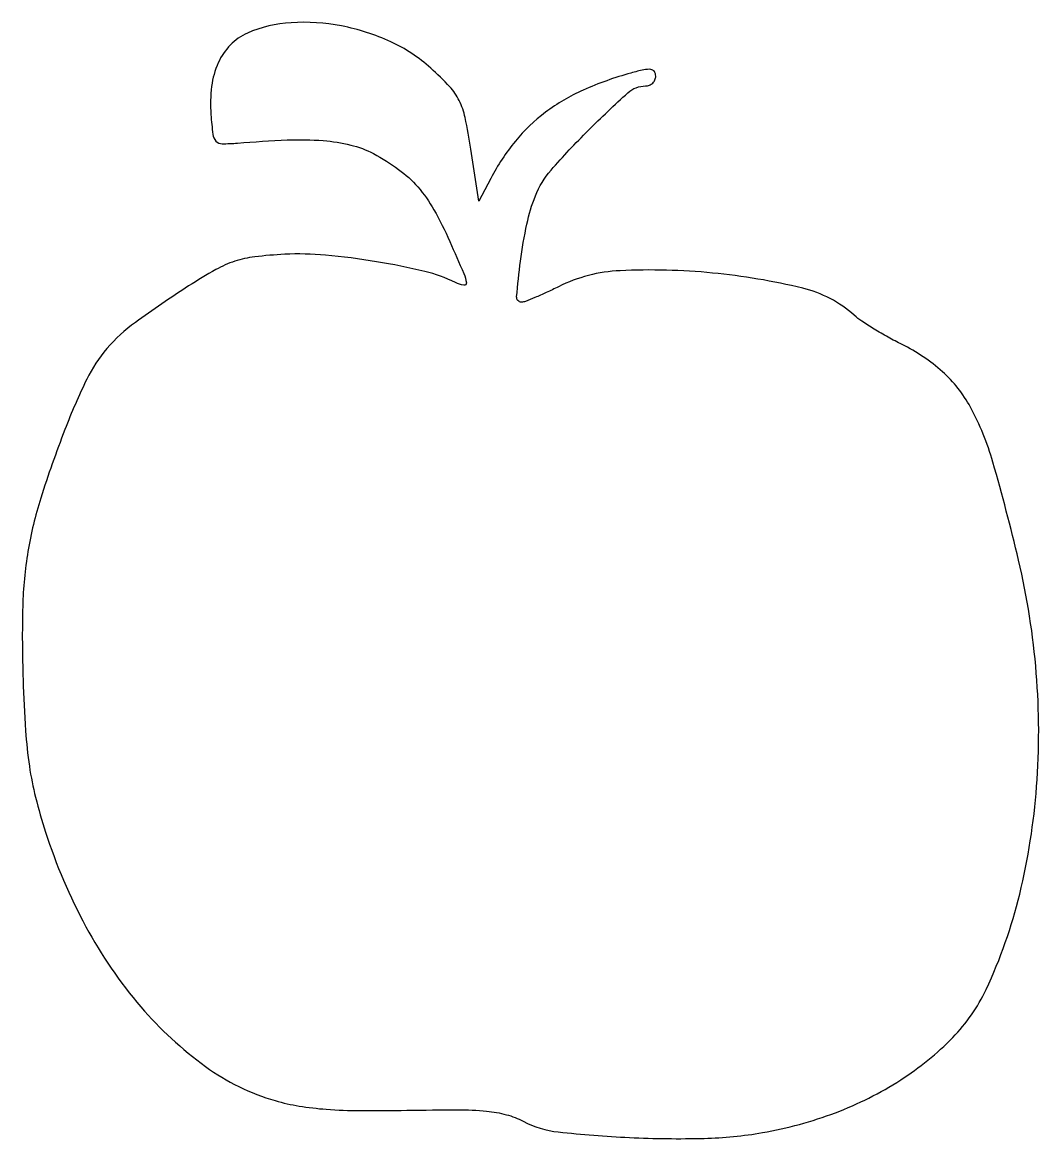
# Model space of a CAD drawing. Extents: x 0 to 146, y 0 to 160.
import ezdxf

# ---------------------------------------------------------------- set-up
doc = ezdxf.new("R2010")
doc.units = 0

msp = doc.modelspace()

# ---------------------------------------------------------------- linework, layer by layer
msp.add_lwpolyline([(32.421119, 158.581082, 0.097907), (29.96868, 156.882086, 0.087417), (28.229193, 154.313945, 0.074739), (27.289276, 150.940866, 0.048551), (27.185768, 146.887823, 0.012569), (27.46003, 144.05837, 0.158603), (27.907232, 143.099393, 0.205935), (28.78434, 142.714345, 0.023335), (31, 142.801217, -0.011328), (38.140949, 143.253092, -0.029434), (43.290966, 143.158778, -0.04073), (47.237212, 142.527697, -0.060886), (50.5, 141.29356, -0.037463), (54.114748, 139.036719, -0.055476), (56.861315, 136.509371, -0.050233), (59.166618, 133.250843, -0.024743), (61.448929, 128.711398, -0.002658), (63.464878, 124.086682, -0.067836), (63.830669, 122.766484, -0.508871), (63.454396, 122.405844, -0.071876), (62.25, 122.805983, 0.057822), (57.880817, 124.39467, 0.017355), (50.930144, 125.792991, 0.018023), (43.617711, 126.732489, 0.035563), (37.765896, 126.853294, 0.016471), (33.462082, 126.493545, 0.050563), (30.609285, 125.863463, 0.048774), (27.88629, 124.660859, 0.014533), (23.989481, 122.31215, 0.013841), (16.343195, 117.090401, 0.058169), (12.254534, 113.334139, 0.065317), (9.375713, 108.950551, 0.020378), (6.233235, 101.718187, 0.015407), (2.767917, 91.869596, 0.035466), (0.927895, 84.238854, 0.035223), (0.17794, 76.392915, 0.015005), (0.232092, 65.83621, 0.007377), (0.59661, 58.53594, 0.020462), (1.138074, 53.425692, 0.024974), (2.022188, 48.982538, 0.016715), (3.453758, 44, 0.045189), (9.247501, 30.430054, 0.053545), (17.126151, 18.934326, 0.059207), (26.420232, 10.367495, 0.086091), (36.415533, 5.481532, 0.030284), (39.848385, 4.705367, 0.022111), (43.732351, 4.246515, 0.016612), (48.623189, 4.049996, 0.006722), (55.298288, 4.093423, -0.004835), (62.610235, 4.168593, -0.023655), (66.73997, 3.975625, -0.041781), (69.569408, 3.468035, -0.055688), (72, 2.518911, 0.094058), (77.017065, 0.989035, 0.015291), (87.215991, 0.193618, 0.017915), (97.966204, 0.070779, 0.03702), (106.323248, 0.895836, 0.047188), (116.777596, 3.752278, 0.052106), (126.146248, 8.454135, 0.056708), (133.608658, 14.520287, 0.084216), (138.402063, 21.423888, 0.050382), (143.214188, 35.105906, 0.040558), (145.644965, 50.51619, 0.038961), (145.604227, 66.778037, 0.037842), (143.052299, 83, 0.012213), (139.376296, 97.038275, 0.05379), (136.143449, 104.947833, 0.086621), (132.13888, 110.020243, 0.068962), (126.34268, 113.917828, -0.012178), (124.34012, 114.956919, -0.011114), (122.327646, 116.123177, -0.011198), (120.576422, 117.24527, -0.035095), (119.474839, 118.104459, 0.12451), (112.08818, 121.995382, 0.035139), (99.156501, 124.172933, 0.035733), (85.880187, 124.506751, 0.104458), (77.062171, 122.213216, -0.007355), (75.297958, 121.365548, -0.009773), (73.668241, 120.650132, -0.007404), (72.292601, 120.1018, -0.091376), (71.740214, 120, -0.439375), (71.046501, 120.755437, -0.011177), (71.600937, 125.893648, -0.020138), (72.512044, 131.197818, -0.041397), (73.728778, 135.229088, -0.085973), (75.980783, 138.92372, -0.016912), (81.312814, 144.61585, -0.012437), (87.017545, 150.030941, -0.185713), (89.536586, 151, 0.095961), (90.095149, 151.108197, 0.097168), (90.570122, 151.416947, 0.098635), (90.888118, 151.877761, 0.102203), (91, 152.419393, 0.15281), (90.799857, 153.058974, 0.21417), (90.294168, 153.36367, 0.084114), (89.305782, 153.316671, 0.013514), (87.424828, 152.851633, 0.037068), (80.593114, 150.408047, 0.056879), (75.180332, 147.227586, 0.060578), (70.864858, 143.077348, 0.049591), (67.328901, 137.736502), (65.620403, 134.5), (64.4731, 141.940814, 0.012824), (63.655564, 146.468667, 0.064118), (62.815771, 148.901845, 0.073691), (61.437979, 150.883625, 0.020102), (58.710522, 153.560107, 0.076358), (52.984832, 157.338846, 0.060627), (45.919368, 159.600711, 0.061806), (38.673393, 160.074268, 0.088348)], format="xyb", close=True)

doc.saveas('drawing.dxf')
